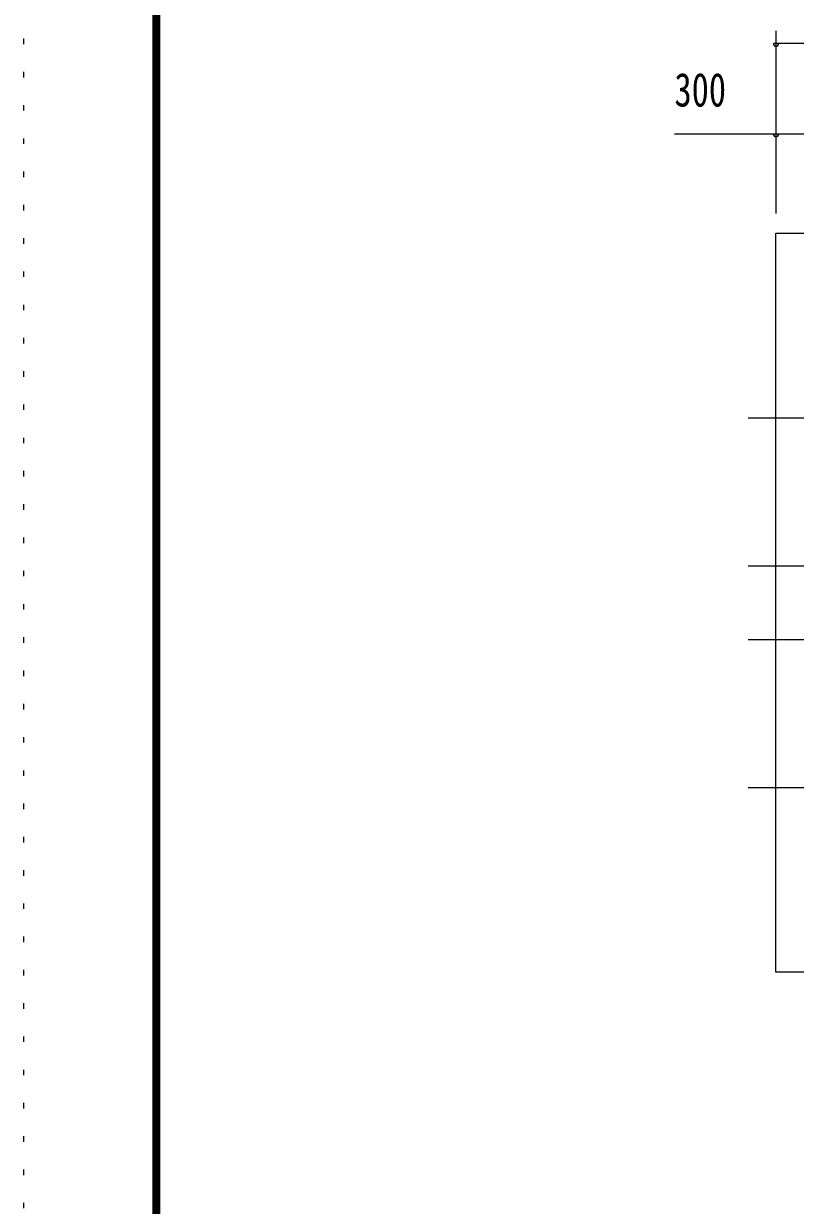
# Model space of a CAD drawing. Units: millimetres, scale not verified. Extents: x -37128 to 37128, y -29862 to 29862.
# Drawn here: x -4452 to -272, y 9508 to 15903 of the extents above; entities that cross this region are included whole.
import ezdxf
from ezdxf.enums import TextEntityAlignment as Align

# ---------------------------------------------------------------- set-up
doc = ezdxf.new("R2010")
doc.units = ezdxf.units.MM
doc.header["$LTSCALE"] = 60
doc.linetypes.add('USER3', pattern=[24, 12, -5, 2, -5])
doc.linetypes.add('USER4', pattern=[3, 0.5, -2.5])
for name, color, linetype, lineweight in [('0-2_1-0BOLD', 7, 'Continuous', 18), ('0-3_1-2CENTER', 3, 'USER3', 18), ('0-5_1-5DIM', 3, 'Continuous', 18), ('0-C_F-F', 6, 'Continuous', 18), ('0-D_F-E_J_ADD', 3, 'USER4', 18)]:
    doc.layers.add(name, color=color, linetype=linetype, lineweight=lineweight)
doc.styles.add('ＭＳ ゴシック', font='')
doc.styles.get('ＭＳ ゴシック').set_extended_font_data('MS Gothic')

msp = doc.modelspace()

# ---------------------------------------------------------------- linework, layer by layer
at = {"layer": '0-2_1-0BOLD'}
msp.add_lwpolyline([(7572.53, 14769.86), (7572.53, 10769.86), (-377.47, 10769.86), (-377.47, 14769.86)], close=True, dxfattribs=at)
at = {"layer": '0-3_1-2CENTER'}
for p, q in [((-527.47, 13769.86), (7722.53, 13769.86)), ((-527.47, 12969.86), (7722.53, 12969.86)), ((-527.47, 12569.86), (7722.53, 12569.86)), ((-527.47, 11769.86), (7722.53, 11769.86))]:
    msp.add_line(p, q, dxfattribs=at)
at = {"layer": '0-5_1-5DIM'}
for p, q in [((-377.47, 15864.86), (-377.47, 14874.86)), ((-363.47, 15794.86), (-391.47, 15794.86)), ((7572.53, 15794.86), (-377.47, 15794.86)), ((8122.03, 15304.86), (-926.97, 15304.86)), ((-363.47, 15304.86), (-391.47, 15304.86))]:
    msp.add_line(p, q, dxfattribs=at)
for centre in [(-377.47, 15794.86), (-377.47, 15304.86)]:
    msp.add_arc(centre, 14, 180, 0, dxfattribs=at)
at = {"layer": '0-C_F-F', "color": 5}
for points in [[(36428.07, 1162.32), (36428.07, 29302.32), (-3751.93, 29302.32), (-3751.93, 1162.32)], [(36424.56, 1165.82), (-3748.43, 1165.82), (-3748.43, 29298.82), (36424.56, 29298.82)], [(36421.07, 1169.32), (36421.07, 29295.32), (-3744.93, 29295.32), (-3744.93, 1169.32)], [(36417.57, 1172.82), (36417.57, 29291.82), (-3741.43, 29291.82), (-3741.43, 1172.82)], [(36414.07, 1176.32), (36414.07, 29288.31), (-3737.93, 29288.31), (-3737.93, 1176.32)], [(36410.57, 1179.82), (36410.57, 29284.82), (-3734.43, 29284.82), (-3734.43, 1179.82)], [(36407.06, 1183.32), (-3730.93, 1183.32), (-3730.93, 29281.32), (36407.06, 29281.32)], [(36403.57, 1186.82), (-3727.43, 1186.82), (-3727.43, 29277.82), (36403.57, 29277.82)], [(36400.07, 1190.32), (36400.07, 29274.32), (-3723.93, 29274.32), (-3723.93, 1190.32)], [(36396.57, 1193.82), (-3720.43, 1193.82), (-3720.43, 29270.82), (36396.57, 29270.82)], [(36393.07, 1197.32), (36393.07, 29267.32), (-3716.93, 29267.32), (-3716.93, 1197.32)]]:
    msp.add_lwpolyline(points, close=True, dxfattribs=at)
at = {"layer": '0-D_F-E_J_ADD', "color": 5}
msp.add_lwpolyline([(37128.07, 462.32), (37128.07, 29862.32), (-4451.93, 29862.32), (-4451.93, 462.32)], close=True, dxfattribs=at)

# ---------------------------------------------------------------- texts
at = {"layer": '0-5_1-5DIM', "color": 7, "style": 'ＭＳ ゴシック', "width": 0.75}
msp.add_text('300', height=182.3, dxfattribs=at).set_placement((-926.97, 15399.73), align=Align.BOTTOM_LEFT)

doc.saveas('drawing.dxf')
